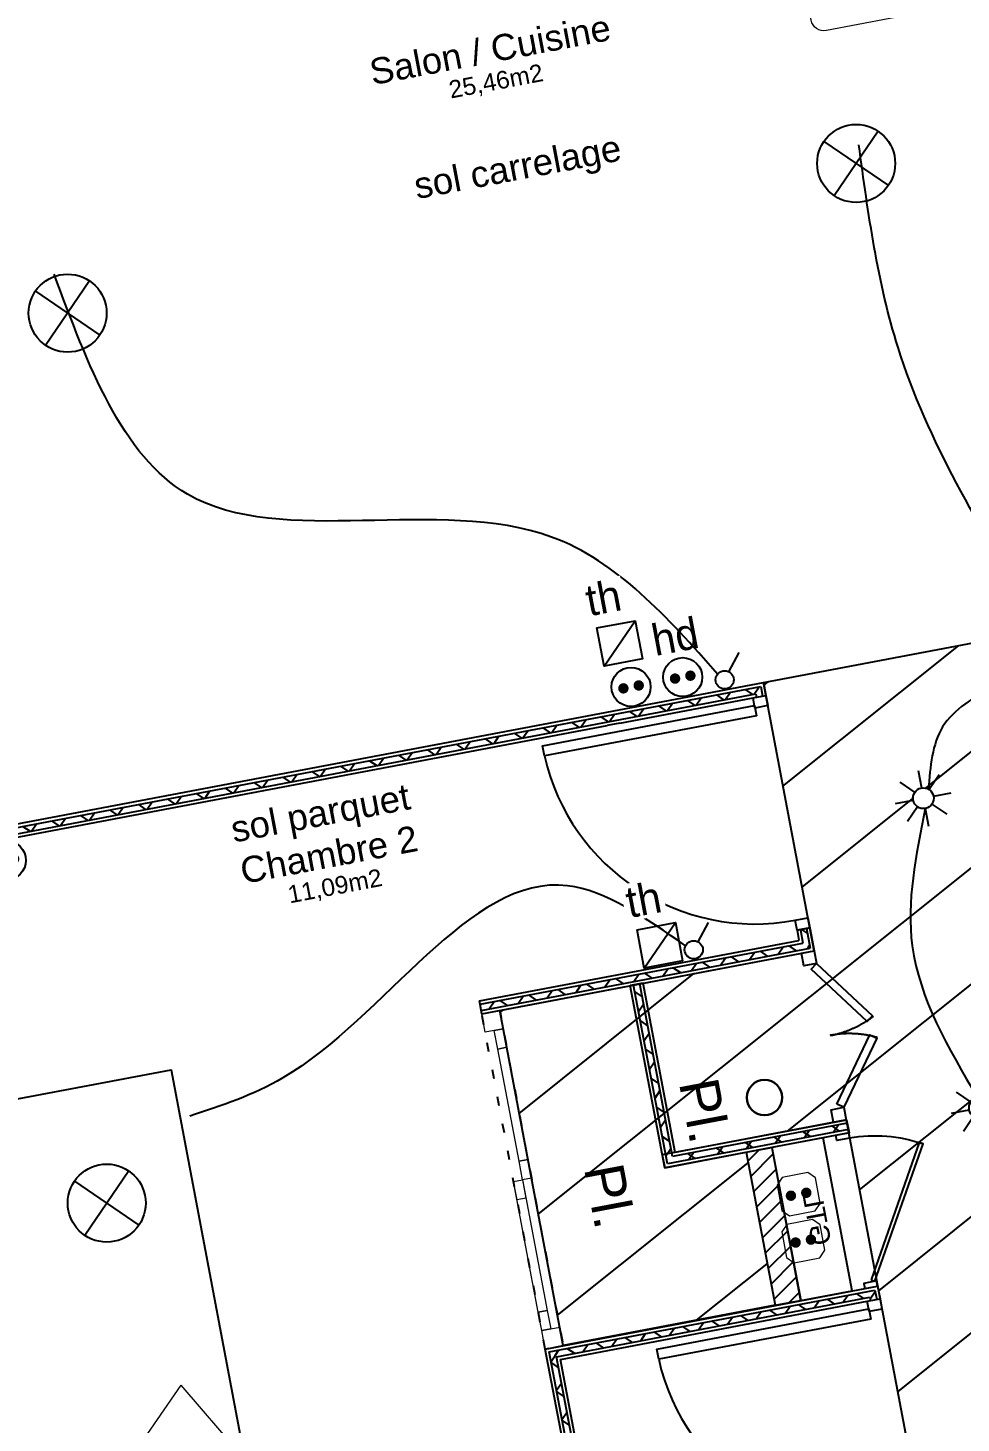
# Model space of a CAD drawing. Header units: centimetres. Extents: x 197412 to 267601, y -375791 to -305433.
# Drawn here: x 208763 to 212352, y -326434 to -321067 of the extents above; entities that cross this region are included whole.
import ezdxf

# ---------------------------------------------------------------- set-up
doc = ezdxf.new("R2010")
doc.units = ezdxf.units.CM
doc.linetypes.add('Style de ligne -2', pattern=[0.694425, 0.48607, -0.208355])
doc.linetypes.add('Style de ligne -5', pattern=[0.20828, 0.069425, -0.138855])
doc.layers.add('3-BAT C-Niveau 0', color=250, linetype='Continuous')
doc.layers.add('prlm-ELEC-CFO', color=1, linetype='Continuous', lineweight=25)
doc.styles.add('Helvetica', font='arial.ttf')
doc.styles.add('prlm-elec-cfa', font='comic.ttf', dxfattribs={"height": 12})
doc.styles.add('prlm-elec-cfo', font='comic.ttf', dxfattribs={"height": 12})
doc.styles.add('prlm-sejc', font='arial.ttf', dxfattribs={"height": 20})
doc.styles.get("Standard").update_dxf_attribs({"font": 'ARIALUNI.TTF', "height": 100})
pattern_1 = [(325.72344, (82441.66, 127994.64), (45.055044, 66.106301), []), (55.72344, (82441.66, 127994.64), (66.106301, -45.055044), [])]

# ---------------------------------------------------------------- blocks, each defined once
blk = doc.blocks.new('xi.PC')
at = {"color": 0, "lineweight": 5}
blk.add_wipeout([(-7.5, -7.5), (7.5, -7.5), (7.5, 7.5), (-7.5, 7.5)], dxfattribs=at).dxf.layer = 'prlm-ELEC-CFO'
at = {"layer": 'prlm-ELEC-CFO', "color": 0, "linetype": 'ByBlock', "lineweight": 5, "const_width": 2}
for points in [[(-4, 0, 1), (-2, 0, 1)], [(2, 0, 1), (4, 0, 1)]]:
    blk.add_lwpolyline(points, format="xyb", close=True, dxfattribs=at)
at = {"layer": 'prlm-ELEC-CFO', "color": 0, "linetype": 'ByBlock', "lineweight": -2}
blk.add_circle((0, 0), 7.5, dxfattribs=at)
blk = doc.blocks.new('xi.PCHD')
at = {"color": 0, "lineweight": 5}
blk.add_wipeout([(-7.5, -7.5), (7.5, -7.5), (7.5, 7.5), (-7.5, 7.5)], dxfattribs=at).dxf.layer = 'prlm-ELEC-CFO'
at = {"layer": 'prlm-ELEC-CFO', "color": 0, "linetype": 'ByBlock', "lineweight": 5, "const_width": 2}
for points in [[(-4, 0, 1), (-2, 0, 1)], [(2, 0, 1), (4, 0, 1)]]:
    blk.add_lwpolyline(points, format="xyb", close=True, dxfattribs=at)
at = {"layer": 'prlm-ELEC-CFO', "color": 0, "linetype": 'ByBlock', "lineweight": -2}
blk.add_circle((0, 0), 7.5, dxfattribs=at)
blk = doc.blocks.new('xi.SA')
at = {"layer": 'prlm-ELEC-CFO', "color": 0}
blk.add_lwpolyline([(0.2, -1.28), (5.5, 5.28)], dxfattribs=at)
blk.add_circle((-2, -4), 3.5, dxfattribs=at)
blk = doc.blocks.new('xi.PTCE')
at = {"layer": 'prlm-ELEC-CFO', "color": 0}
for points in [[(-10.61, 10.61), (10.61, -10.61)], [(10.61, 10.61), (-10.61, -10.61)]]:
    blk.add_lwpolyline(points, dxfattribs=at)
at = {"layer": 'prlm-ELEC-CFO', "color": 0, "linetype": 'ByBlock'}
blk.add_circle((0, 0), 15, dxfattribs=at)
blk = doc.blocks.new('xi.4m²')
at = {"color": 0}
blk.add_wipeout([(-34.54, 20.54), (34.54, 20.54), (34.54, -20.54), (-34.54, -20.54)], dxfattribs=at).dxf.layer = 'prlm-ELEC-CFO'
at = {"layer": 'prlm-ELEC-CFO', "color": 0, "lineweight": 13}
blk.add_lwpolyline([(-31, 22), (31, 22, -0.414214), (36, 17), (36, -17, -0.414214), (31, -22), (-31, -22, -0.414214), (-36, -17), (-36, 17, -0.414214)], format="xyb", close=True, dxfattribs=at)
at = {"layer": 'prlm-ELEC-CFO', "color": 0, "attachment_point": 6, "line_spacing_factor": 0.8, "style": 'prlm-sejc'}
for s, insert, char_height in [('surf cuisine', (30.36, 8.9), 9), ('4 m²', (29.31, -9.19), 13)]:
    blk.add_mtext(s, dxfattribs=dict(at, insert=insert, char_height=char_height))
at = {"layer": 'prlm-ELEC-CFO', "color": 0, "style": 'prlm-sejc', "flags": 8}
blk.add_attdef('?', (-28.3, -16.79), '', height=20, dxfattribs=at)
blk = doc.blocks.new('xi.PCGTL')
at = {"layer": 'prlm-ELEC-CFO', "color": 0, "lineweight": 0}
blk.add_lwpolyline([(-7.5, -5), (-5, -7.5), (5, -7.5), (7.5, -5), (7.5, 5), (5, 7.5), (-5, 7.5), (-7.5, 5)], close=True, dxfattribs=at)
at = {"layer": 'prlm-ELEC-CFO', "color": 0, "linetype": 'ByBlock', "lineweight": 5, "const_width": 2}
for points in [[(-4, 0, 1), (-2, 0, 1)], [(2, 0, 1), (4, 0, 1)]]:
    blk.add_lwpolyline(points, format="xyb", close=True, dxfattribs=at)
blk = doc.blocks.new('xi.SPOT')
at = {"color": 0, "lineweight": 5}
blk.add_wipeout([(-4, 0), (-2.83, -2.83), (0, -4), (2.83, -2.83), (4, 0), (2.83, 2.83), (0, 4), (-2.83, 2.83)], dxfattribs=at).dxf.layer = 'prlm-ELEC-CFO'
at = {"layer": 'prlm-ELEC-CFO', "color": 0, "linetype": 'ByBlock', "lineweight": -2, "flags": 128}
for points in [[(0, 10.88), (0, 4)], [(-7.69, 7.69), (-2.83, 2.83)], [(7.69, 7.69), (2.83, 2.83)], [(-10.88, 0), (-4, 0)], [(4, 0), (10.88, 0)], [(-2.83, -2.83), (-7.69, -7.69)], [(0, -4), (0, -10.88)], [(2.83, -2.83), (7.69, -7.69)]]:
    blk.add_lwpolyline(points, dxfattribs=at)
at = {"layer": 'prlm-ELEC-CFO', "color": 0, "linetype": 'ByBlock', "lineweight": -2}
blk.add_circle((0, 0), 4, dxfattribs=at)
blk = doc.blocks.new('Groupe-30-1')
at = {"linetype": 'Continuous', "lineweight": 18}
for p, q in [((12634.11, -45510.34), (12691.08, -45428.3)), ((12715.57, -45456.73), (12691.03, -45428.26)), ((12634.11, -45510.34), (12715.57, -45456.73)), ((12715.57, -45456.73), (12722.54, -45493.66))]:
    blk.add_line(p, q, dxfattribs=at)
at = {"linetype": 'Continuous', "flags": 128}
blk.add_lwpolyline([(12598.75, -45323.66), (12687.18, -45306.91), (12722.54, -45493.59), (12634.11, -45510.34)], close=True, dxfattribs=at)
blk = doc.blocks.new('Groupe-36-1')
at = {"linetype": 'Style de ligne -5', "ltscale": 50.8, "flags": 128}
blk.add_lwpolyline([(12831.15, -45414.34), (12806.72, -45285.38), (12813.6, -45284.07), (12838.02, -45413.04)], close=True, dxfattribs=at)
at = {"linetype": 'Continuous', "lineweight": 18, "flags": 128}
for points in [[(12808.07, -45292.48), (12806.72, -45285.38), (12813.6, -45284.07), (12814.95, -45291.18)], [(12812.85, -45298.94), (12811.51, -45291.83), (12814.95, -45291.18), (12816.29, -45298.29)], [(12821.03, -45342.1), (12812.85, -45298.94), (12816.29, -45298.29), (12824.47, -45341.45)], [(12822.37, -45349.21), (12821.03, -45342.1), (12824.47, -45341.45), (12825.81, -45348.56)], [(12828.45, -45400.13), (12818.93, -45349.86), (12822.37, -45349.21), (12831.89, -45399.47)], [(12820.28, -45356.97), (12818.93, -45349.86), (12822.37, -45349.21), (12823.72, -45356.32)], [(12829.8, -45407.23), (12828.45, -45400.13), (12831.89, -45399.47), (12833.24, -45406.58)], [(12831.15, -45414.34), (12829.8, -45407.23), (12836.68, -45405.93), (12838.02, -45413.04)]]:
    blk.add_lwpolyline(points, close=True, dxfattribs=at)
blk = doc.blocks.new('xi.gtl')
at = {"linetype": 'Continuous', "flags": 128}
for points in [[(2.8, 22.99), (2.02, 24.35), (50.51, 52.34), (51.28, 50.98)], [(0, 25), (2.02, 25), (2.02, 20), (0, 20)], [(60, 25), (57.98, 25), (57.98, 20), (60, 20)], [(0, 15), (60, 15), (60, -5), (0, -5)]]:
    blk.add_lwpolyline(points, close=True, dxfattribs=at)
at = {"linetype": 'Continuous'}
blk.add_arc((2.02, 24.35), 55.99, 0.6678, 30, dxfattribs=at)
at = {"insert": (19.5, 10.66), "char_height": 7.565, "attachment_point": 1, "line_spacing_factor": 0.834288, "style": 'Helvetica'}
blk.add_mtext('GTL', dxfattribs=at)
at = {"flags": 1}
blk.add_attdef('GTL', (0, -5), '', height=0.018, dxfattribs=at)
blk = doc.blocks.new('Groupe-37-1')
at = {"linetype": 'Continuous', "flags": 128}
for points in [[(12934.55, -45261.16), (12935.48, -45266.07), (12930.57, -45267), (12929.64, -45262.09)], [(12935.48, -45266.07), (12957.03, -45286.18), (12955, -45288.35), (12933.45, -45268.24)], [(12943.27, -45320.09), (12955.97, -45293.49), (12958.65, -45294.77), (12945.96, -45321.37)], [(12945.95, -45321.37), (12946.88, -45326.28), (12941.97, -45327.21), (12941.04, -45322.3)]]:
    blk.add_lwpolyline(points, close=True, dxfattribs=at)
at = {"linetype": 'Style de ligne -2', "ltscale": 50.8}
for centre, start, end in [((12933.39, -45255.02), 280.7236, 307.4828), ((12948.05, -45332.42), 73.9644, 100.7236)]:
    blk.add_arc(centre, 39.4, start, end, dxfattribs=at)
blk = doc.blocks.new('Sol carrelage')
at = {"insert": (0, -0.78), "char_height": 10.0872, "attachment_point": 2, "line_spacing_factor": 0.834288, "style": 'Helvetica'}
blk.add_mtext('sol carrelage', dxfattribs=at)

msp = doc.modelspace()

# ---------------------------------------------------------------- hatches: boundary and pattern name
at = {"linetype": 'Continuous'}
h = msp.add_hatch(dxfattribs=at)
h.set_pattern_fill('02_ISOLANT', color=256, scale=10, angle=10.7236, style=0, pattern_type=2)
h.set_pattern_definition([(55.723595, (82441.66, 127994.64), (-66.106423, 45.054865), []), (145.723595, (82441.66, 127994.64), (45.054865, 66.106423), [])])
h.paths.add_polyline_path([(207274.1, -324416.6), (207278.5, -324440.2), (211562.5, -323628.9), (211581.6, -323600.8)])
h = msp.add_hatch(dxfattribs=at)
h.set_pattern_fill('02_ISOLANT', color=256, scale=10, angle=-79.2766, style=0, pattern_type=2)
h.set_pattern_definition(pattern_1)
h.paths.add_polyline_path([(211581.6, -323600.8), (211562.5, -323628.9), (211564.9, -323641.6), (211588.5, -323637.2)])
h = msp.add_hatch(dxfattribs=at)
h.set_pattern_fill('02_ISOLANT', color=256, scale=10, angle=-79.2766, style=0, pattern_type=2)
h.set_pattern_definition([(325.72344, (82441.66, 127994.64), (45.055044, 66.106301), []), (55.72344, (82441.66, 127994.64), (66.106301, -45.055044), [])])
h.paths.add_polyline_path([(211757.8, -324531.3), (211734.2, -324535.8), (211744, -324587.6), (211772.1, -324606.7)])
h = msp.add_hatch(dxfattribs=at)
h.set_pattern_fill('02_ISOLANT', color=256, scale=10, angle=10.7236, style=0, pattern_type=2)
h.set_pattern_definition([(55.723595, (82441.66, 127994.64), (-66.106423, 45.054865), []), (145.723595, (82441.66, 127994.64), (45.054865, 66.106423), [])])
h.paths.add_polyline_path([(210502, -324822.8), (210506.5, -324846.4), (211772, -324606.7), (211744, -324587.6)])
h = msp.add_hatch(dxfattribs=at)
h.set_pattern_fill('02_ISOLANT', color=256, scale=10, angle=100.7236, style=0, pattern_type=2)
h.set_pattern_definition([(145.723595, (82441.66, 127994.64), (-45.054865, -66.106423), []), (235.723595, (82441.66, 127994.64), (-66.106423, 45.054865), [])])
h.paths.add_polyline_path([(211222.9, -325436.1), (211242, -325408), (211116.3, -324744.1), (211092.7, -324748.6)])
h = msp.add_hatch(dxfattribs=at)
h.set_pattern_fill('02_ISOLANT', color=256, scale=10, angle=-169.2764, style=0, pattern_type=2)
h.set_pattern_definition([(235.723595, (82441.66, 127994.64), (66.106423, -45.054865), []), (325.723595, (82441.66, 127994.64), (-45.054865, -66.106423), [])])
h.paths.add_polyline_path([(211919.2, -325304.2), (211914.8, -325280.6), (211242, -325408), (211222.9, -325436.1)])
h = msp.add_hatch(dxfattribs=at)
h.set_pattern_fill('MURS MACONNERIE-2', color=256, scale=10, style=0, pattern_type=2)
h.set_pattern_definition([(45, (82627.55, 127994.637), (-31.2347524, 39.0434405), [])])
h.paths.add_polyline_path([(211623.9, -325373.4), (211525.6, -325392), (211637.1, -325980.6), (211735.3, -325962)])
h = msp.add_hatch(dxfattribs=at)
h.set_pattern_fill('02_ISOLANT', color=256, scale=10, angle=10.7236, style=0, pattern_type=2)
h.set_pattern_definition([(55.723595, (82441.66, 127994.64), (-66.106423, 45.054865), []), (145.723595, (82441.66, 127994.64), (45.054865, 66.106423), [])])
h.paths.add_polyline_path([(210768.3, -326159.1), (210796.4, -326178.2), (212002, -325949.9), (212021.1, -325921.9)])
h = msp.add_hatch(dxfattribs=at)
h.set_pattern_fill('02_ISOLANT', color=256, scale=10, angle=-79.2766, style=0, pattern_type=2)
h.set_pattern_definition(pattern_1)
h.paths.add_polyline_path([(212021.1, -325921.9), (212002, -325949.9), (212004.4, -325962.7), (212028, -325958.2)])
h = msp.add_hatch(dxfattribs=at)
h.set_pattern_fill('02_ISOLANT', color=256, scale=10, angle=100.7236, style=0, pattern_type=2)
h.set_pattern_definition([(145.723595, (82441.66, 127994.64), (-45.054865, -66.106423), []), (235.723595, (82441.66, 127994.64), (-66.106423, 45.054865), [])])
h.paths.add_polyline_path([(210875.6, -326725.6), (210903.7, -326744.7), (210796.4, -326178.2), (210768.3, -326159.1)])
at = {"layer": '3-BAT C-Niveau 0'}
h = msp.add_hatch(dxfattribs=at)
h.set_pattern_fill('BA 13', color=9, scale=10, style=0, pattern_type=2)
h.set_pattern_definition([(218.65981, (82441.66, 127994.64), (-199.24783, 287.75041), [])])
h.paths.add_polyline_path([(211203.2, -325402.1), (211212.5, -325451.3), (211525.6, -325392), (211637.1, -325980.6), (210821.9, -326135.8), (210577.7, -324846.1), (211787.2, -324617), (211591.9, -323585.6), (212574.7, -323399.5), (212991.9, -325601.4), (213430.9, -325518.2), (213421.6, -325469.1), (213031.7, -325542.9), (212786.1, -324247), (214160.1, -323986.8), (214405.5, -325282.8), (214355, -325292.3), (214364.3, -325341.4), (214414.9, -325331.9), (215077.6, -328831.6), (212671.7, -329287.5), (211911.4, -325268)])

# ---------------------------------------------------------------- linework, layer by layer
at = {"linetype": 'Continuous'}
for p, q in [((207271.6, -324403.8), (211591.9, -323585.6)), ((211591.9, -323585.6), (211601.2, -323634.8)), ((207274.1, -324416.6), (211581.6, -323600.8)), ((207274.1, -324416.6), (211581.6, -323600.8)), ((207278.5, -324440.2), (211562.5, -323628.9)), ((207278.5, -324440.2), (211562.5, -323628.9)), ((211562.5, -323628.9), (211564.9, -323641.6)), ((211562.5, -323628.9), (211564.9, -323641.6)), ((211581.6, -323600.8), (211588.5, -323637.2)), ((211581.6, -323600.8), (211588.5, -323637.2)), ((211734.2, -324535.8), (211744, -324587.6)), ((211734.2, -324535.8), (211744, -324587.6)), ((211757.8, -324531.3), (211772.1, -324606.7)), ((211757.8, -324531.3), (211772.1, -324606.7)), ((211770.6, -324528.9), (211787.3, -324617.1)), ((210499.6, -324810), (211728.8, -324577.2)), ((210502, -324822.8), (211744, -324587.6)), ((210502, -324822.8), (211744, -324587.6)), ((210506.5, -324846.4), (211772, -324606.7)), ((210506.5, -324846.4), (211772, -324606.7)), ((211212.5, -325451.3), (211079.9, -324751)), ((211222.9, -325436.1), (211092.7, -324748.6)), ((211222.9, -325436.1), (211092.7, -324748.6)), ((211242, -325408), (211116.3, -324744.1)), ((211242, -325408), (211116.3, -324744.1)), ((211919.2, -325304.2), (211222.9, -325436.1)), ((211919.2, -325304.2), (211222.9, -325436.1)), ((211914.8, -325280.6), (211242, -325408)), ((211914.8, -325280.6), (211242, -325408)), ((211921.7, -325317), (211212.5, -325451.3)), ((210753.1, -326148.8), (212031.5, -325906.7)), ((210768.3, -326159.1), (212021.1, -325921.9)), ((210768.3, -326159.1), (212021.1, -325921.9)), ((210796.4, -326178.2), (212002, -325949.9)), ((210796.4, -326178.2), (212002, -325949.9)), ((212002, -325949.9), (212004.4, -325962.7)), ((212002, -325949.9), (212004.4, -325962.7)), ((212021.1, -325921.9), (212028, -325958.2)), ((212021.1, -325921.9), (212028, -325958.2)), ((212031.5, -325906.7), (212040.8, -325955.8)), ((210860.4, -326715.3), (210753.1, -326148.8)), ((210875.6, -326725.6), (210768.3, -326159.1)), ((210875.6, -326725.6), (210768.3, -326159.1)), ((210903.7, -326744.7), (210796.4, -326178.2)), ((210903.7, -326744.7), (210796.4, -326178.2))]:
    msp.add_line(p, q, dxfattribs=at)
at = {"linetype": 'Continuous', "lineweight": 25}
for p, q in [((207271.6, -324403.8), (211591.9, -323585.6)), ((211591.9, -323585.6), (211601.2, -323634.8)), ((211040.2, -323741), (211552.1, -323644.1)), ((211552.1, -323644.1), (211601.2, -323634.8)), ((207280.9, -324452.9), (210991, -323750.3)), ((211040.1, -323741), (210991.1, -323750.3)), ((211721.4, -324538.2), (211770.6, -324528.9)), ((211721.4, -324538.2), (211728.8, -324577.2)), ((211770.6, -324528.9), (211787.3, -324617.1)), ((210499.6, -324810), (211728.8, -324577.2)), ((210508.9, -324859.1), (211787.2, -324617)), ((211129, -324741.7), (211079.9, -324751)), ((211212.5, -325451.3), (211079.9, -324751)), ((211252.3, -325392.8), (211129, -324741.7)), ((210508.9, -324859.1), (210499.6, -324810)), ((211912.3, -325267.8), (211252.3, -325392.8)), ((211912.3, -325267.8), (211921.7, -325317)), ((211921.7, -325317), (211212.5, -325451.3)), ((211525.6, -325392), (211623.9, -325373.4)), ((211525.6, -325392), (211637.1, -325980.6)), ((211525.6, -325392), (211637.1, -325980.6)), ((211623.9, -325373.4), (211735.3, -325962)), ((211623.9, -325373.4), (211735.3, -325962)), ((211373.3, -326031.3), (212031.5, -325906.7)), ((211991.7, -325965.1), (212040.8, -325955.8)), ((212031.5, -325906.7), (212040.8, -325955.8)), ((210811.6, -326188.6), (211991.7, -325965.1)), ((211637.1, -325980.6), (211735.3, -325962)), ((210753.1, -326148.8), (211324.1, -326040.6)), ((210860.4, -326715.3), (210753.1, -326148.8)), ((210918.9, -326755.1), (210811.6, -326188.6))]:
    msp.add_line(p, q, dxfattribs=at)
at = {"linetype": 'Continuous', "flags": 128}
for points in [[(211559.6, -323683.4), (211552.1, -323644.1), (211601.3, -323634.8), (211608.7, -323674.1)], [(211565.1, -323712.8), (210749.6, -323867.3), (210742.2, -323828), (211557.7, -323673.5)], [(211721.4, -324538.2), (211714, -324498.9), (211763.1, -324489.6), (211770.6, -324528.9)], [(211999.1, -326004.4), (211991.7, -325965.1), (212040.8, -325955.8), (212048.2, -325995.1)], [(212004.7, -326033.9), (211189.2, -326188.3), (211181.7, -326149), (211997.3, -325994.6)]]:
    msp.add_lwpolyline(points, close=True, dxfattribs=at)
at = {"linetype": 'Continuous'}
for centre in [(211559.6, -323683.4), (211999.1, -326004.4)]:
    msp.add_arc(centre, 830.5, 192.7931, 280.7234, dxfattribs=at)
at = {"layer": '3-BAT C-Niveau 0', "ltscale": 50.8, "flags": 128}
msp.add_lwpolyline([(211203.2, -325402.1), (211212.5, -325451.3), (211525.6, -325392), (211637.1, -325980.6), (210821.9, -326135.8), (210577.7, -324846.1), (211787.2, -324617), (211591.9, -323585.6), (212574.7, -323399.5), (212991.9, -325601.4), (213430.9, -325518.2), (213421.6, -325469.1), (213031.7, -325542.9), (212786.1, -324247), (214160.1, -323986.8), (214405.5, -325282.8), (214355, -325292.3), (214364.3, -325341.4), (214414.9, -325331.9), (215077.6, -328831.6), (212671.7, -329287.5), (211911.4, -325268)], close=True, dxfattribs=at)
at = {"layer": 'prlm-ELEC-CFO', "linetype": 'ByBlock', "lineweight": -2, "flags": 128}
msp.add_lwpolyline([(211106, -324536.1), (211253.4, -324508.2), (211281.3, -324655.5), (211133.9, -324683.4)], close=True, dxfattribs=at)
at = {"layer": 'prlm-ELEC-CFO'}
msp.add_lwpolyline([(211133.9, -324683.4), (211253.4, -324508.2)], dxfattribs=at)
at = {"layer": 'prlm-ELEC-CFO', "lineweight": 30}
msp.add_circle((211596.4, -325181.5), 68, dxfattribs=at)
at = {"layer": 'prlm-ELEC-CFO'}
for points in [[(212625.8, -323316.8), (212110, -322296.6), (211959, -321517)], [(212479.9, -323597.6), (212281.4, -323755.8), (212227.1, -323995.4)], [(212214.8, -324069.4), (212164.6, -324598), (212415.5, -325182.5)], [(211293, -324597.3), (210839.1, -324366.9), (209744.1, -325105.7), (209385.3, -325253)]]:
    msp.add_spline(points, degree=3, dxfattribs=at)

# ---------------------------------------------------------------- block references
at = {"yscale": 10, "zscale": 10}
for name, p, xscale, rotation in [('Sol carrelage', (210635.4, -321544.1), 10, 10.72359474384935), ('xi.gtl', (211785.7, -325953.4), -10, 280.7235947438517)]:
    msp.add_blockref(name, p, dxfattribs=dict(at, xscale=xscale, rotation=rotation))
at = {"xscale": 10, "yscale": 10, "zscale": 10}
for name in ['Groupe-37-1', 'Groupe-36-1', 'Groupe-30-1']:
    msp.add_blockref(name, (82441.7, 127994.6), dxfattribs=at)
at = {"layer": 'prlm-ELEC-CFO', "xscale": 10, "yscale": 10, "zscale": 10, "rotation": 10.72360141139323}
msp.add_blockref('xi.4m²', (212097.8, -320803.7), dxfattribs=at).add_auto_attribs({'?': '>'})
for name, p in [('xi.PTCE', (211948.8, -321588.5)), ('xi.PTCE', (208915.9, -322164.3)), ('xi.SA', (211336.4, -324570.1)), ('xi.PTCE', (209066.2, -325587.5)), ('xi.PCGTL', (211727.5, -325553.4)), ('xi.PCGTL', (211745.5, -325733.6))]:
    msp.add_blockref(name, p, dxfattribs=at)

# ---------------------------------------------------------------- texts
at = {"attachment_point": 2, "line_spacing_factor": 0.834288, "style": 'Helvetica'}
for s, insert, char_height, rotation in [('Salon / Cuisine\\P{\\H0.6752x;25,46m2}\\P', (210531.3, -321101.8), 100, 10.7236), ('sol parquet', (209878.6, -324036.9), 100.872, 10.7236), ('Chambre 2\\P{\\H0.6752x;11,09m2}\\P', (209911.7, -324197.7), 100, 10.7236), ('Pl.\\P', (211438.3, -325217.6), 151.31, 280.7236), ('Pl.\\P', (211073.1, -325546.3), 151.31, 280.7236)]:
    msp.add_mtext(s, dxfattribs=dict(at, insert=insert, char_height=char_height, rotation=rotation))

# ---------------------------------------------------------------- next in the draw order: block references
at = {"layer": 'prlm-ELEC-CFO', "xscale": 10, "yscale": 10, "zscale": 10, "rotation": 10.72360141139323}
for name, p in [('xi.PC', (211083, -323602)), ('xi.SPOT', (212207.3, -324030.1)), ('xi.PC', (208680.5, -324269.3)), ('xi.SPOT', (212422.9, -325221.8))]:
    msp.add_blockref(name, p, dxfattribs=at)

# ---------------------------------------------------------------- next in the draw order: texts
at = {"layer": 'prlm-ELEC-CFO', "insert": (211131, -324420.7), "char_height": 120, "attachment_point": 5, "rotation": 10.7236, "line_spacing_factor": 0.8, "style": 'prlm-elec-cfa', "bg_fill": 3, "box_fill_scale": 1.1, "bg_fill_color": 256, "bg_fill_transparency": 0}
msp.add_mtext('th', dxfattribs=at)

# ---------------------------------------------------------------- next in the draw order: linework, layer by layer
at = {"layer": 'prlm-ELEC-CFO'}
msp.add_lwpolyline([(210979.3, -323522.5), (211098.7, -323347.2)], dxfattribs=at)

# ---------------------------------------------------------------- next in the draw order: texts
at = {"layer": 'prlm-ELEC-CFO', "insert": (211252.3, -323408.8), "char_height": 120, "attachment_point": 5, "rotation": 10.7236, "line_spacing_factor": 0.8, "style": 'prlm-elec-cfo', "bg_fill": 3, "box_fill_scale": 1.1, "bg_fill_color": 256, "bg_fill_transparency": 0}
msp.add_mtext('hd', dxfattribs=at)

# ---------------------------------------------------------------- next in the draw order: linework, layer by layer
at = {"layer": 'prlm-ELEC-CFO', "linetype": 'ByBlock', "lineweight": -2, "flags": 128}
msp.add_lwpolyline([(210951.4, -323375.1), (211098.7, -323347.2), (211126.6, -323494.6), (210979.3, -323522.5)], close=True, dxfattribs=at)

# ---------------------------------------------------------------- next in the draw order: block references
at = {"layer": 'prlm-ELEC-CFO', "xscale": 10, "yscale": 10, "zscale": 10, "rotation": 10.72360141139323}
msp.add_blockref('xi.PCHD', (211281.7, -323564.4), dxfattribs=at)

# ---------------------------------------------------------------- next in the draw order: linework, layer by layer
at = {"layer": 'prlm-ELEC-CFO'}
msp.add_spline([(211415.9, -323552.4), (210777.6, -323025.6), (209377.4, -322861.1), (208863.8, -322013.9)], degree=3, dxfattribs=at)

# ---------------------------------------------------------------- next in the draw order: block references
at = {"layer": 'prlm-ELEC-CFO', "xscale": 10, "yscale": 10, "zscale": 10, "rotation": 10.72360141139323}
msp.add_blockref('xi.SA', (211455.1, -323531.6), dxfattribs=at)

# ---------------------------------------------------------------- next in the draw order: texts
at = {"layer": 'prlm-ELEC-CFO', "insert": (210976.4, -323259.8), "char_height": 120, "attachment_point": 5, "rotation": 10.7236, "line_spacing_factor": 0.8, "style": 'prlm-elec-cfa', "bg_fill": 3, "box_fill_scale": 1.1, "bg_fill_color": 256, "bg_fill_transparency": 0}
msp.add_mtext('th', dxfattribs=at)

doc.saveas('drawing.dxf')
